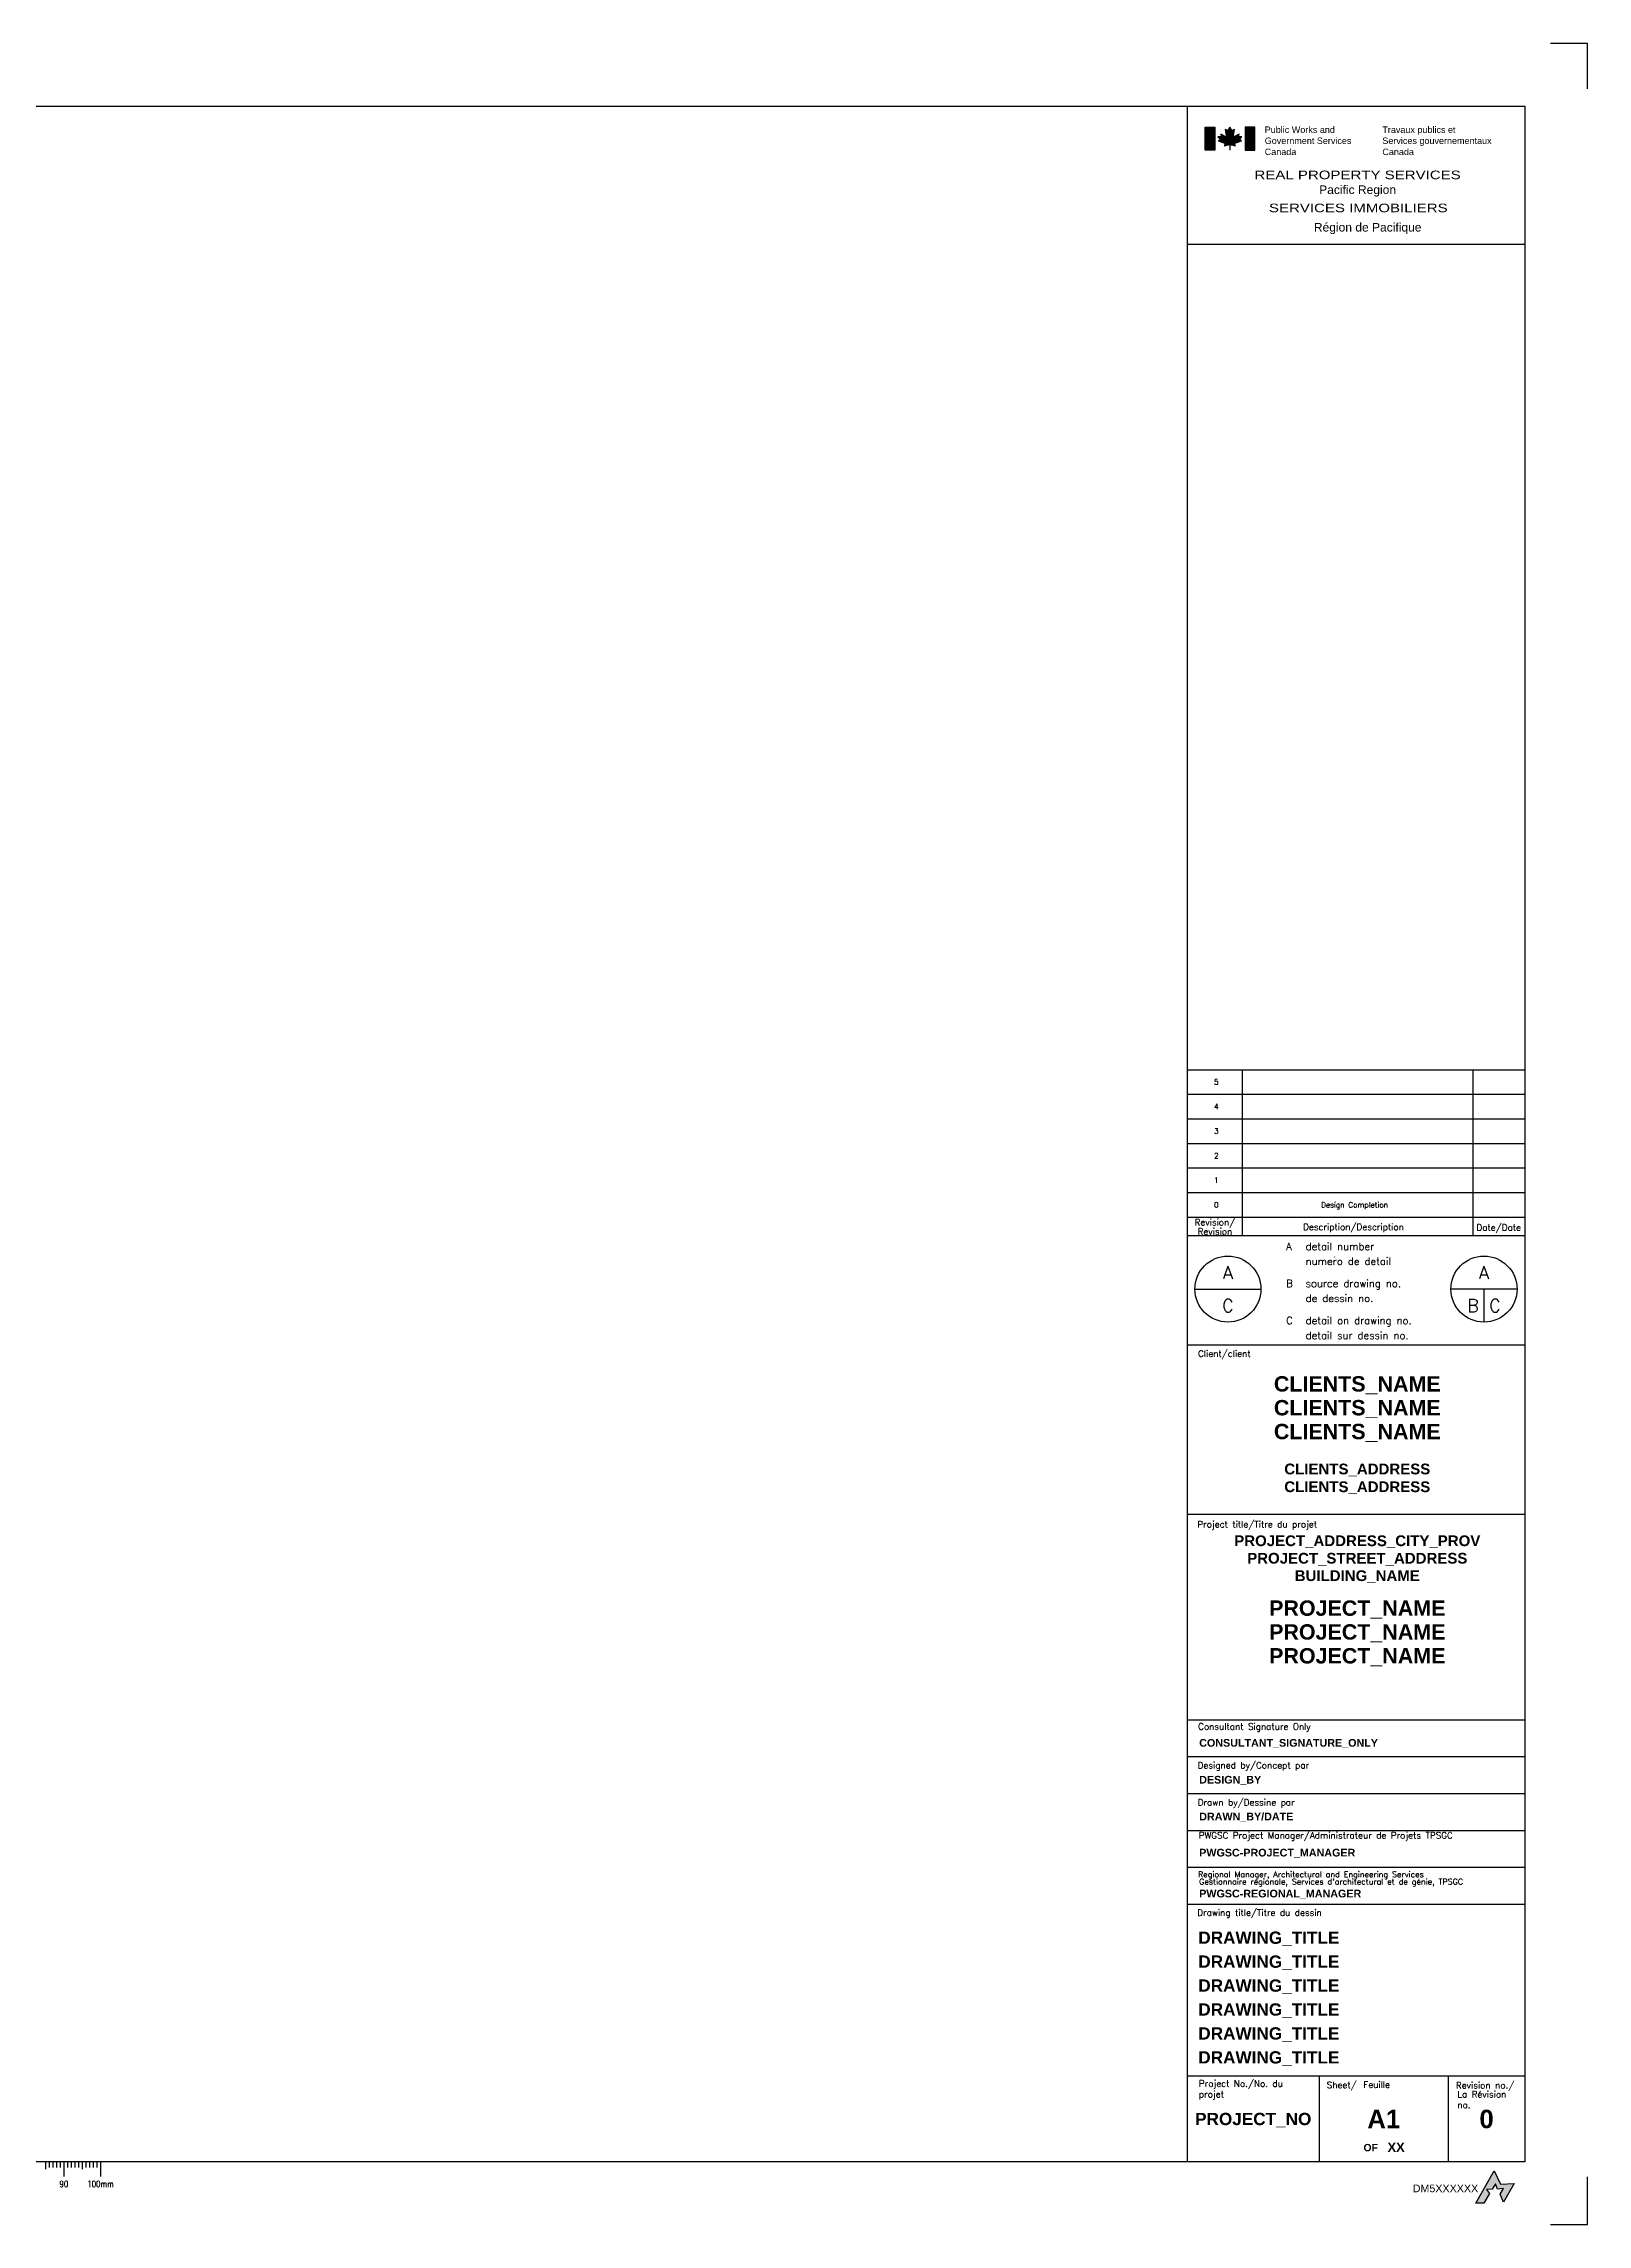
# Paper-space layout '594x841' of a CAD drawing. Header units: inches, sheet in millimetres. Extents: x 78 to 919, y 3 to 597.
# Drawn here: x 498 to 919, y 3 to 597 of the extents above; entities that cross this region are included whole.
import ezdxf
from ezdxf.enums import TextEntityAlignment as Align

# ---------------------------------------------------------------- set-up
doc = ezdxf.new("R2010")
doc.units = ezdxf.units.IN
doc.header["$LTSCALE"] = 25.4
doc.header["$MEASUREMENT"] = 0
for name, color, linetype in [('E-DA-EQP', 7, 'Continuous'), ('G-TL-ATT', 1, 'Continuous'), ('G-TL-LIN', 6, 'Continuous'), ('G-TL-LOG', 3, 'Continuous'), ('G-TL-TXT', 7, 'Continuous'), ('Txt01', 2, 'Continuous')]:
    doc.layers.add(name, color=color, linetype=linetype)
doc.styles.add('ARIAL', font='arial.ttf')
doc.styles.add('ARIAL-B', font='arialbd.ttf')
doc.styles.add('ROMAND', font='ROMAND')
doc.styles.add('SIMPLEX', font='SIMPLEX.shx', dxfattribs={"width": 0.8})
doc.styles.get("Standard").update_dxf_attribs({"font": 'romans.shx'})

# ---------------------------------------------------------------- blocks, each defined once
blk = doc.blocks.new('*U35', base_point=(885, 676.82))
at = {"color": 0}
for points in [[(879.98, 676.96), (880.78, 676.15), (883.89, 674.51), (882.5, 674.75)], [(881.12, 676.96), (879.98, 676.96), (883.89, 674.51)], [(880.78, 676.15), (880.06, 675.71), (882.5, 674.75)], [(882.79, 676.82), (880.94, 677.78), (880.93, 677.76)], [(882.79, 676.82), (880.93, 677.76), (883.89, 674.51), (881.12, 676.96)], [(882.5, 674.75), (882.08, 674.07), (883.89, 674.51)], [(883.23, 679.07), (882.39, 679.33), (882.79, 676.82), (882.37, 679.32)], [(885, 676.82), (883.23, 679.07), (882.79, 676.82)], [(883.89, 674.51), (885, 676.82), (882.79, 676.82)], [(884.56, 679.07), (883.89, 680.13), (883.23, 679.07)], [(885, 676.82), (884.56, 679.07), (883.23, 679.07)], [(883.89, 674.51), (885.28, 674.75), (886.67, 676.96), (887.01, 676.15)], [(883.89, 674.51), (886.67, 676.96), (885, 676.82)], [(883.89, 674.51), (885.74, 674.07), (885.28, 674.75)], [(885, 676.82), (885.42, 679.34), (884.56, 679.07)], [(886.67, 676.96), (886.86, 677.79), (885, 676.82)], [(885.28, 674.75), (887.73, 675.71), (887.01, 676.15)], [(887.01, 676.15), (887.81, 676.96), (886.67, 676.96)]]:
    blk.add_solid(points, dxfattribs=at)
blk = doc.blocks.new('TBATT')
at = {"layer": 'G-TL-ATT'}
for tag, p in [('REVNM-5', (-84.06, 294.17)), ('REVDES5', (-46.41, 294.17)), ('REVDATE5', (-7.09, 294.17)), ('REVNM-4', (-84.06, 287.48)), ('REVDES4', (-46.41, 287.48)), ('REVDATE4', (-7.09, 287.48)), ('REVNM-3', (-84.06, 280.79)), ('REVDES3', (-46.41, 280.79)), ('REVDATE3', (-7.09, 280.79)), ('REVNM-2', (-84.06, 274.1)), ('REVDES2', (-46.41, 274.1)), ('REVDATE2', (-7.09, 274.1)), ('REVNM-1', (-84.06, 267.41)), ('REVDES1', (-46.41, 267.41)), ('REVDATE1', (-7.09, 267.41)), ('REVNM-0', (-84.06, 260.71)), ('REVDES0', (-46.41, 260.71)), ('REVDATE0', (-7.09, 260.71))]:
    blk.add_attdef(tag, text='', height=1.46, dxfattribs=at).set_placement(p, align=Align.MIDDLE_CENTER)
at = {"layer": 'G-TL-ATT', "style": 'ARIAL-B'}
for tag, height, p in [('CLIENTS_NAME', 4.18, (-45.68, 209.86)), ('CLIENTS_NAME', 4.18, (-45.68, 203.36)), ('CLIENTS_NAME', 4.18, (-45.68, 196.87)), ('CLIENTS_ADDRESS', 2.93, (-45.68, 187.29)), ('CLIENTS_ADDRESS', 2.93, (-45.68, 182.45)), ('PROJECT_ADDRESS_CITY_PROV', 2.93, (-45.68, 167.74)), ('PROJECT_STREET_ADDRESS', 2.93, (-45.68, 162.98)), ('BUILDING_NAME', 2.93, (-45.68, 158.23)), ('PROJECT_NAME', 4.18, (-45.68, 148.77)), ('PROJECT_NAME', 4.18, (-45.68, 142.28)), ('PROJECT_NAME', 4.18, (-45.68, 135.78))]:
    blk.add_attdef(tag, text='', height=height, dxfattribs=at).set_placement(p, align=Align.CENTER)
for tag, p, height in [('CONSULTANT_SIGNATURE_ONLY', (-88.73, 113.11), 2.09), ('DESIGN_BY', (-88.73, 103.08), 2.09), ('DRAWN_BY/DATE', (-88.73, 93.04), 2.09), ('PWGSC-PROJECT_MANAGER', (-88.73, 83.21), 2.09), ('PWGSC-REGIONAL_MANAGER', (-88.73, 72.06), 2.09), ('DRAWING_TITLE', (-88.98, 59.42), 3.35), ('DRAWING_TITLE', (-88.98, 52.9), 3.35), ('DRAWING_TITLE', (-88.98, 46.38), 3.35), ('DRAWING_TITLE', (-88.98, 39.86), 3.35), ('DRAWING_TITLE', (-88.98, 33.34), 3.35), ('DRAWING_TITLE', (-88.98, 26.82), 3.35)]:
    blk.add_attdef(tag, p, '', height=height, dxfattribs=at)
for tag, height, p in [('PROJECT_NO', 3.35, (-74.02, 11.71)), ('DWGNM', 5.02, (-38.47, 11.71)), ('REVNO', 5.02, (-10.45, 11.71))]:
    blk.add_attdef(tag, text='', height=height, dxfattribs=at).set_placement(p, align=Align.MIDDLE_CENTER)
blk.add_attdef('TOTAL', text='', height=2.51, dxfattribs=at).set_placement((-35.1, 4), align=Align.MIDDLE)

psp = doc.layouts.new('594x841')

# ---------------------------------------------------------------- hatches: boundary and pattern name
at = {"layer": 'G-TL-LOG'}
psp.add_hatch(color=256, dxfattribs=at).paths.add_polyline_path([(890.54, 9.04), (888.42, 9.05), (893.42, 17.91), (895.11, 14.28), (898.83, 14.42), (895.88, 9.38), (894.97, 11.56), (895.88, 13.1), (894.3, 12.89), (893.71, 14.37), (892.85, 12.91), (891.29, 12.81), (892.12, 11.73)])

# ---------------------------------------------------------------- linework, layer by layer
at = {"layer": 'G-TL-LIN'}
for p, q in [((918.77, 597.29), (908.69, 597.29)), ((918.77, 585.01), (918.77, 597.29)), ((117.77, 580.29), (901.77, 580.29)), ((809.77, 580.29), (809.77, 542.65)), ((901.77, 580.29), (901.77, 20.29)), ((809.77, 542.65), (809.77, 242.76)), ((809.77, 317.8), (809.77, 311.11)), ((824.82, 311.11), (824.82, 317.8)), ((887.58, 317.8), (887.58, 311.11)), ((809.77, 311.11), (809.77, 304.42)), ((824.82, 304.42), (824.82, 311.11)), ((887.58, 311.11), (887.58, 304.42)), ((809.77, 304.42), (809.77, 297.73)), ((824.82, 297.73), (824.82, 304.42)), ((824.82, 297.73), (824.82, 304.42)), ((887.58, 304.42), (887.58, 297.73)), ((809.77, 297.73), (809.77, 291.04)), ((824.82, 291.04), (824.82, 297.73)), ((824.82, 291.04), (824.82, 297.73)), ((887.58, 297.73), (887.58, 291.04)), ((809.77, 291.04), (809.77, 284.35)), ((824.82, 284.35), (824.82, 291.04)), ((824.82, 284.35), (824.82, 291.04)), ((887.58, 291.04), (887.58, 284.35)), ((809.77, 284.35), (809.77, 277.66)), ((824.82, 277.66), (824.82, 284.35)), ((887.58, 284.35), (887.58, 277.66)), ((809.77, 277.66), (809.77, 272.64)), ((824.82, 272.64), (824.82, 277.66)), ((887.58, 277.66), (887.58, 272.64)), ((809.77, 242.76), (809.77, 20.29)), ((845.73, 43.71), (845.73, 20.29)), ((880.86, 43.71), (880.86, 20.29)), ((901.77, 20.29), (117.77, 20.29)), ((498.77, 20.29), (498.77, 18.29)), ((503.77, 20.29), (503.77, 16.29)), ((508.77, 20.29), (508.77, 18.29)), ((513.77, 20.29), (513.77, 16.29)), ((918.77, 3.29), (918.77, 16.22)), ((908.69, 3.29), (918.77, 3.29))]:
    psp.add_line(p, q, dxfattribs=at)
at = {"layer": 'G-TL-LIN', "linetype": 'Continuous'}
for p, q in [((809.77, 542.65), (901.77, 542.65)), ((809.77, 317.8), (901.77, 317.8)), ((809.77, 311.11), (901.77, 311.11)), ((809.77, 304.42), (901.77, 304.42)), ((809.77, 297.73), (901.77, 297.73)), ((809.77, 291.04), (901.77, 291.04)), ((809.77, 284.35), (901.77, 284.35)), ((809.77, 277.66), (901.77, 277.66)), ((809.77, 272.64), (901.77, 272.64)), ((809.77, 196.76), (901.77, 196.76)), ((809.77, 140.72), (901.77, 140.72)), ((809.77, 130.69), (901.77, 130.69)), ((809.77, 120.65), (901.77, 120.65)), ((809.77, 110.62), (901.77, 110.62)), ((809.77, 100.58), (901.77, 100.58)), ((809.77, 90.54), (901.77, 90.54)), ((809.77, 90.54), (901.77, 90.54)), ((809.77, 43.71), (901.77, 43.71))]:
    psp.add_line(p, q, dxfattribs=at)
at = {"layer": 'G-TL-LIN', "color": 11}
for p, q in [((499.77, 20.29), (499.77, 18.79)), ((500.77, 20.29), (500.77, 18.79)), ((501.77, 20.29), (501.77, 18.79)), ((502.77, 20.29), (502.77, 18.79)), ((504.77, 20.29), (504.77, 18.79)), ((505.77, 20.29), (505.77, 18.79)), ((506.77, 20.29), (506.77, 18.79)), ((507.77, 20.29), (507.77, 18.79)), ((509.77, 20.29), (509.77, 18.79)), ((510.77, 20.29), (510.77, 18.79)), ((511.77, 20.29), (511.77, 18.79)), ((512.77, 20.29), (512.77, 18.79))]:
    psp.add_line(p, q, dxfattribs=at)
at = {"layer": 'G-TL-LIN'}
psp.add_lwpolyline([(901.77, 242.76), (809.77, 242.76)], dxfattribs=at)
at = {"layer": 'G-TL-LOG', "color": 1, "linetype": 'Continuous'}
for p, q in [((818.91, 572.56), (818.93, 572.58)), ((820.12, 573.86), (820.13, 573.87))]:
    psp.add_line(p, q, dxfattribs=at)
at = {"layer": 'G-TL-LOG', "color": 1}
psp.add_line((821.39, 569.84), (821.39, 568.27), dxfattribs=at)
at = {"layer": 'G-TL-LOG'}
for p, q in [((888.42, 9.05), (893.42, 17.91)), ((893.42, 17.91), (895.11, 14.28)), ((892.85, 12.91), (891.29, 12.81)), ((891.29, 12.81), (892.12, 11.73)), ((893.71, 14.37), (892.85, 12.91)), ((894.3, 12.89), (893.71, 14.37)), ((895.88, 13.1), (894.3, 12.89)), ((894.97, 11.56), (895.88, 13.1)), ((895.11, 14.28), (898.83, 14.42)), ((898.83, 14.42), (895.88, 9.38)), ((890.54, 9.04), (888.42, 9.05)), ((892.12, 11.73), (890.54, 9.04)), ((895.88, 9.38), (894.97, 11.56))]:
    psp.add_line(p, q, dxfattribs=at)
at = {"layer": 'G-TL-LOG', "color": 1}
for points in [[(817.25, 568.27), (814.63, 568.27), (814.63, 574.54), (817.25, 574.54)], [(823.99, 571.21), (824.67, 571.89), (823.71, 571.89), (823.88, 572.58), (822.32, 571.78), (822.67, 573.88), (821.95, 573.66), (821.39, 574.54), (820.84, 573.66), (820.12, 573.88), (820.47, 571.78), (818.91, 572.58), (819.07, 571.89), (818.12, 571.89), (818.79, 571.21), (818.18, 570.84), (820.23, 570.05), (819.87, 569.48), (821.39, 569.84), (822.94, 569.48), (822.56, 570.05), (824.6, 570.84)], [(825.54, 568.27), (828.16, 568.27), (828.16, 574.54), (825.54, 574.54)]]:
    psp.add_lwpolyline(points, close=True, dxfattribs=at)
for points in [[(814.63, 568.27), (817.25, 568.27), (814.63, 574.54), (817.25, 574.54)], [(825.54, 568.27), (828.16, 568.27), (825.54, 574.54), (828.16, 574.54)]]:
    psp.add_solid(points, dxfattribs=at)
at = {"layer": 'G-TL-TXT'}
for p, q in [((811.86, 258.05), (829.86, 258.05)), ((899.6, 258.05), (881.6, 258.05)), ((890.6, 258.05), (890.6, 249.05))]:
    psp.add_line(p, q, dxfattribs=at)
at = {"layer": 'G-TL-TXT', "const_width": 0.15}
psp.add_lwpolyline([(849.68, 266.59), (850.07, 266.94)], dxfattribs=at)
at = {"layer": 'G-TL-TXT'}
for centre in [(820.86, 258.05), (890.6, 258.05)]:
    psp.add_circle(centre, 9, dxfattribs=at)

# ---------------------------------------------------------------- block references
at = {"layer": 'G-TL-LOG', "color": 1, "xscale": 0.8363636363635578, "yscale": 0.8363636363636369, "zscale": 0.8363636363636368}
psp.add_blockref('*U35', (822.32, 571.78), dxfattribs=at)
at = {"layer": 'Txt01'}
ref = psp.add_blockref('TBATT', (901.77, 20.29), dxfattribs=at)
ref.add_attrib('CLIENTS_NAME', 'CLIENTS_NAME', dxfattribs={"layer": 'G-TL-ATT', "height": 4.1818, "style": 'ARIAL-B'}).set_placement((856.09, 230.14), align=Align.CENTER)
ref.add_attrib('CLIENTS_NAME', 'CLIENTS_NAME', dxfattribs={"layer": 'G-TL-ATT', "height": 4.1818, "style": 'ARIAL-B'}).set_placement((856.09, 223.65), align=Align.CENTER)
ref.add_attrib('CLIENTS_NAME', 'CLIENTS_NAME', dxfattribs={"layer": 'G-TL-ATT', "height": 4.1818, "style": 'ARIAL-B'}).set_placement((856.09, 217.16), align=Align.CENTER)
ref.add_attrib('CLIENTS_ADDRESS', 'CLIENTS_ADDRESS', dxfattribs={"layer": 'G-TL-ATT', "height": 2.9273, "style": 'ARIAL-B'}).set_placement((856.09, 207.58), align=Align.CENTER)
ref.add_attrib('CLIENTS_ADDRESS', 'CLIENTS_ADDRESS', dxfattribs={"layer": 'G-TL-ATT', "height": 2.9273, "style": 'ARIAL-B'}).set_placement((856.09, 202.74), align=Align.CENTER)
ref.add_attrib('PROJECT_ADDRESS_CITY_PROV', 'PROJECT_ADDRESS_CITY_PROV', dxfattribs={"layer": 'G-TL-ATT', "height": 2.9273, "style": 'ARIAL-B'}).set_placement((856.09, 188.03), align=Align.CENTER)
ref.add_attrib('PROJECT_STREET_ADDRESS', 'PROJECT_STREET_ADDRESS', dxfattribs={"layer": 'G-TL-ATT', "height": 2.9273, "style": 'ARIAL-B'}).set_placement((856.09, 183.27), align=Align.CENTER)
ref.add_attrib('BUILDING_NAME', 'BUILDING_NAME', dxfattribs={"layer": 'G-TL-ATT', "height": 2.9273, "style": 'ARIAL-B'}).set_placement((856.09, 178.52), align=Align.CENTER)
ref.add_attrib('PROJECT_NAME', 'PROJECT_NAME', dxfattribs={"layer": 'G-TL-ATT', "height": 4.1818, "style": 'ARIAL-B'}).set_placement((856.09, 169.06), align=Align.CENTER)
ref.add_attrib('PROJECT_NAME', 'PROJECT_NAME', dxfattribs={"layer": 'G-TL-ATT', "height": 4.1818, "style": 'ARIAL-B'}).set_placement((856.09, 162.57), align=Align.CENTER)
ref.add_attrib('PROJECT_NAME', 'PROJECT_NAME', dxfattribs={"layer": 'G-TL-ATT', "height": 4.1818, "style": 'ARIAL-B'}).set_placement((856.09, 156.07), align=Align.CENTER)
ref.add_attrib('CONSULTANT_SIGNATURE_ONLY', 'CONSULTANT_SIGNATURE_ONLY', (813.04, 133.4), dxfattribs={"layer": 'G-TL-ATT', "height": 2.0909, "style": 'ARIAL-B'})
ref.add_attrib('DESIGN_BY', 'DESIGN_BY', (813.04, 123.36), dxfattribs={"layer": 'G-TL-ATT', "height": 2.091, "style": 'ARIAL-B'})
ref.add_attrib('DRAWN_BY/DATE', 'DRAWN_BY/DATE', (813.04, 113.33), dxfattribs={"layer": 'G-TL-ATT', "height": 2.0909, "style": 'ARIAL-B'})
ref.add_attrib('PWGSC-PROJECT_MANAGER', 'PWGSC-PROJECT_MANAGER', (813.04, 103.5), dxfattribs={"layer": 'G-TL-ATT', "height": 2.0909, "style": 'ARIAL-B'})
ref.add_attrib('PWGSC-REGIONAL_MANAGER', 'PWGSC-REGIONAL_MANAGER', (813.04, 92.35), dxfattribs={"layer": 'G-TL-ATT', "height": 2.0909, "style": 'ARIAL-B'})
ref.add_attrib('DRAWING_TITLE', 'DRAWING_TITLE', (812.79, 79.71), dxfattribs={"layer": 'G-TL-ATT', "height": 3.3455, "style": 'ARIAL-B'})
ref.add_attrib('DRAWING_TITLE', 'DRAWING_TITLE', (812.79, 73.19), dxfattribs={"layer": 'G-TL-ATT', "height": 3.3455, "style": 'ARIAL-B'})
ref.add_attrib('DRAWING_TITLE', 'DRAWING_TITLE', (812.79, 66.67), dxfattribs={"layer": 'G-TL-ATT', "height": 3.3455, "style": 'ARIAL-B'})
ref.add_attrib('DRAWING_TITLE', 'DRAWING_TITLE', (812.79, 60.15), dxfattribs={"layer": 'G-TL-ATT', "height": 3.3455, "style": 'ARIAL-B'})
ref.add_attrib('DRAWING_TITLE', 'DRAWING_TITLE', (812.79, 53.63), dxfattribs={"layer": 'G-TL-ATT', "height": 3.3455, "style": 'ARIAL-B'})
ref.add_attrib('DRAWING_TITLE', 'DRAWING_TITLE', (812.79, 47.11), dxfattribs={"layer": 'G-TL-ATT', "height": 3.3455, "style": 'ARIAL-B'})
ref.add_attrib('PROJECT_NO', 'PROJECT_NO', dxfattribs={"layer": 'G-TL-ATT', "height": 3.345, "style": 'ARIAL-B'}).set_placement((827.75, 32), align=Align.MIDDLE_CENTER)
ref.add_attrib('DWGNM', 'A1', dxfattribs={"layer": 'G-TL-ATT', "height": 5.018, "style": 'ARIAL-B'}).set_placement((863.3, 32), align=Align.MIDDLE_CENTER)
ref.add_attrib('TOTAL', 'XX', dxfattribs={"layer": 'G-TL-ATT', "height": 2.509, "style": 'ARIAL-B'}).set_placement((866.67, 24.29), align=Align.MIDDLE)
ref.add_attrib('REVNO', '0', dxfattribs={"layer": 'G-TL-ATT', "height": 5.02, "style": 'ARIAL-B'}).set_placement((891.31, 32), align=Align.MIDDLE_CENTER)
ref.add_attrib('REVNM-0', '0', dxfattribs={"layer": 'G-TL-ATT', "height": 1.46}).set_placement((817.71, 281), align=Align.MIDDLE_CENTER)
ref.add_attrib('REVDES0', 'Design Completion', dxfattribs={"layer": 'G-TL-ATT', "height": 1.4636}).set_placement((855.36, 281), align=Align.MIDDLE_CENTER)
ref.add_attrib('REVNM-1', '1', dxfattribs={"layer": 'G-TL-ATT', "height": 1.46}).set_placement((817.71, 287.69), align=Align.MIDDLE_CENTER)
ref.add_attrib('REVNM-2', '2', dxfattribs={"layer": 'G-TL-ATT', "height": 1.46}).set_placement((817.71, 294.38), align=Align.MIDDLE_CENTER)
ref.add_attrib('REVNM-3', '3', dxfattribs={"layer": 'G-TL-ATT', "height": 1.46}).set_placement((817.71, 301.08), align=Align.MIDDLE_CENTER)
ref.add_attrib('REVNM-4', '4', dxfattribs={"layer": 'G-TL-ATT', "height": 1.46}).set_placement((817.71, 307.77), align=Align.MIDDLE_CENTER)
ref.add_attrib('REVNM-5', '5', dxfattribs={"layer": 'G-TL-ATT', "height": 1.46}).set_placement((817.71, 314.46), align=Align.MIDDLE_CENTER)

# ---------------------------------------------------------------- texts
at = {"layer": 'E-DA-EQP', "attachment_point": 1}
for s, insert, char_height, width, style in [('Région de Pacifique', (844.27, 548.44), 2.3442, 33.1381, 'ARIAL'), ("Gestionnaire régionale, Services d'architectural et de génie, TPSGC", (813.03, 97.42), 1.575, 9103.6826, 'ROMAND'), ('Feuille', (857.73, 42.21), 1.75, 1438.0201, 'ROMAND'), ('La Révision no.', (883.35, 39.59), 1.75, 16.2843, 'ROMAND')]:
    psp.add_mtext(s, dxfattribs=dict(at, insert=insert, char_height=char_height, width=width, style=style))
at = {"layer": 'G-TL-ATT', "style": 'ARIAL'}
psp.add_text('DM5XXXXXX', height=2.091, dxfattribs=at).set_placement((889.04, 13.09), align=Align.MIDDLE_RIGHT)
at = {"layer": 'G-TL-LIN', "style": 'SIMPLEX', "width": 0.8}
for s, p in [('90', (503.77, 14.31)), ('100mm', (513.77, 14.31))]:
    psp.add_text(s, height=1.75, dxfattribs=at).set_placement(p, align=Align.MIDDLE)
at = {"layer": 'G-TL-TXT'}
for s, height, style, p in [('Government Services', 1.7582, 'ARIAL', (830.88, 569.95)), ('Public Works and', 1.7582, 'ARIAL', (830.88, 572.96)), ('Travaux publics et', 1.7582, 'ARIAL', (862.92, 572.96)), ('Services gouvernementaux', 1.7582, 'ARIAL', (862.92, 569.95)), ('Canada', 1.758, 'ARIAL', (830.88, 566.93)), ('Canada', 1.758, 'ARIAL', (862.92, 566.93)), ('A', 2, 'ROMAND', (836.72, 268.67)), ('detail number', 2, 'ROMAND', (842.03, 268.67)), ('numero de detail', 2, 'ROMAND', (842.03, 264.63)), ('B', 2, 'ROMAND', (836.72, 258.58)), ('source drawing no.', 2, 'ROMAND', (842.03, 258.58)), ('de dessin no.', 2, 'ROMAND', (842.03, 254.53)), ('C', 2, 'ROMAND', (836.72, 248.48)), ('detail on drawing no.', 2, 'ROMAND', (842.03, 248.48)), ('detail sur dessin no.', 2, 'ROMAND', (842.03, 244.43)), ('Client/client', 1.75, 'ROMAND', (812.73, 239.58)), ('Project title/Titre du projet', 1.75, 'ROMAND', (812.53, 193.09)), ('Consultant Signature Only', 1.75, 'ROMAND', (812.75, 138.02)), ('Designed by/Concept par', 1.75, 'ROMAND', (812.61, 127.46)), ('Drawn by/Dessine par', 1.75, 'ROMAND', (812.63, 117.35)), ('Regional Manager, Architectural and Engineering Services', 1.575, 'ROMAND', (812.71, 97.84)), ('Drawing title/Titre du dessin', 1.75, 'ROMAND', (812.51, 87.34)), ('Sheet/', 1.75, 'ROMAND', (847.77, 40.37)), ('Revision no./', 1.75, 'ROMAND', (882.97, 40.29)), ('OF', 2.019, 'ARIAL-B', (857.79, 23.19))]:
    psp.add_text(s, height=height, dxfattribs=dict(at, style=style)).set_placement(p)
at = {"layer": 'G-TL-TXT', "style": 'ARIAL', "width": 1.25}
for s, p in [('REAL PROPERTY SERVICES', (856.18, 561.53)), ('SERVICES IMMOBILIERS', (856.37, 552.53))]:
    psp.add_text(s, height=2.3442, dxfattribs=at).set_placement(p, align=Align.MIDDLE_CENTER)
at = {"layer": 'G-TL-TXT', "style": 'ARIAL'}
psp.add_text('Pacific Region', height=2.3442, dxfattribs=at).set_placement((856.18, 557.5), align=Align.MIDDLE_CENTER)
at = {"layer": 'G-TL-TXT', "style": 'ROMAND'}
for s, p in [('Revision/', (817.33, 275.38)), ('Revision', (817.33, 272.86))]:
    psp.add_text(s, height=1.75, dxfattribs=at).set_placement(p, align=Align.CENTER)
for s, p in [('Description/Description', (855.06, 274.86)), ('Date/Date', (894.63, 274.71))]:
    psp.add_text(s, height=1.75, dxfattribs=at).set_placement(p, align=Align.MIDDLE)
at = {"layer": 'G-TL-TXT'}
for s, p in [('A', (820.86, 262.55)), ('A', (890.6, 262.55)), ('C', (820.86, 253.55)), ('B', (887.6, 253.55)), ('C', (893.6, 253.55))]:
    psp.add_text(s, height=3.5, dxfattribs=at).set_placement(p, align=Align.MIDDLE)
at = {"layer": 'G-TL-TXT', "char_height": 1.75, "attachment_point": 1, "style": 'ROMAND'}
for s, insert, width in [('PWGSC Project Manager/Administrateur de Projets TPSGC', (812.95, 110.11), 90.7619), ('Project No./No. du projet', (812.95, 42.54), 26.2308)]:
    psp.add_mtext(s, dxfattribs=dict(at, insert=insert, width=width))

doc.saveas('drawing.dxf')
